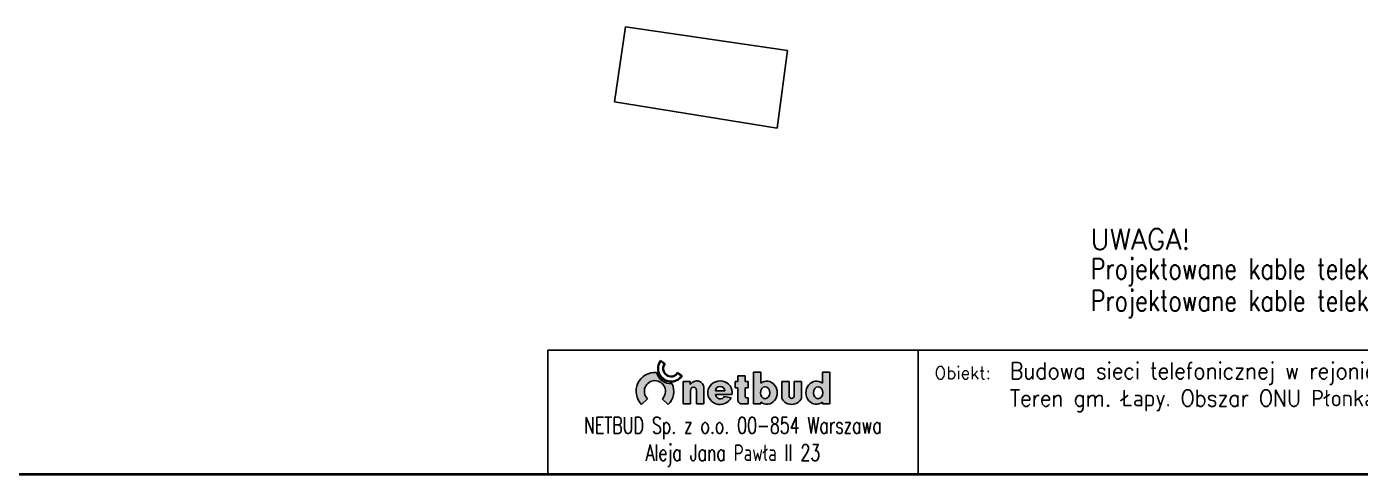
# Model space of a CAD drawing. Header units: millimetres. Extents: x 4848043 to 9699780, y 5827542 to 11659147.
# Drawn here: x 4850342.1 to 4850535.8, y 5827541.9 to 5827606.8 of the extents above; entities that cross this region are included whole.
import ezdxf
from ezdxf.enums import TextEntityAlignment as Align

# ---------------------------------------------------------------- set-up
doc = ezdxf.new("R2010")
doc.units = ezdxf.units.MM
doc.header["$MEASUREMENT"] = 0
doc.linetypes.add('0', pattern=[0])
doc.layers.get('0').update_dxf_attribs({"lineweight": 18})
doc.layers.add('EBUPP_L_3', color=6, linetype='0', lineweight=25)
doc.layers.add('TES złącza projektowane', color=4, linetype='Continuous', lineweight=40)
for name, color, linetype in [('OPIS_KABLA', 30, 'Continuous'), ('RYS tabelki', 7, 'Continuous'), ('RYS tabelki - nr', 30, 'Continuous')]:
    doc.layers.add(name, color=color, linetype=linetype)
doc.styles.add('ROMANS', font='simplex.shx')
doc.styles.add('SIMPLEX', font='simplex.shx', dxfattribs={"width": 0.8, "height": 1.5})

# ---------------------------------------------------------------- blocks, each defined once
blk = doc.blocks.new('TABELKA-NB')
blk.add_hatch(color=7).paths.add_polyline_path([(-171.14, 9.14), (-170.44, 8.43, 0.309602), (-169.95, 10.96, -0.359683), (-171.85, 12.32, 0.701916), (-173.65, 8.42), (-172.95, 9.14, -2.418912)])
h = blk.add_hatch(color=7)
edge = h.paths.add_edge_path()
edge.add_spline(control_points=[(-167.71, 10.08), (-167.71, 10.2), (-167.71, 10.43), (-167.35, 10.57), (-167.02, 10.42), (-167.02, 10.22), (-167.02, 10.15)], knot_values=[0, 0, 0, 0, 0.31784, 0.634784, 0.982228, 1.196696, 1.196696, 1.196696, 1.196696], degree=3, periodic=0)
edge.add_line((-167.02, 10.15), (-167.02, 8.5))
edge.add_line((-167.02, 8.5), (-166.13, 8.5))
edge.add_line((-166.13, 8.5), (-166.13, 10.34))
edge.add_spline(control_points=[(-166.13, 10.34), (-166.13, 10.45), (-166.13, 10.75), (-166.37, 11.1), (-166.8, 11.3), (-167.24, 11.28), (-167.59, 11.07), (-167.72, 10.91), (-167.78, 10.84)], knot_values=[0, 0, 0, 0, 0.342028, 0.881591, 1.168596, 1.742988, 2.104188, 2.361749, 2.361749, 2.361749, 2.361749], degree=3, periodic=0)
edge.add_line((-167.78, 10.84), (-167.78, 11.22))
edge.add_line((-167.78, 11.22), (-168.6, 11.22))
edge.add_line((-168.6, 11.22), (-168.6, 8.5))
edge.add_line((-168.6, 8.5), (-167.71, 8.5))
edge.add_line((-167.71, 8.5), (-167.71, 10.08))
h = blk.add_hatch(color=7)
edge = h.paths.add_edge_path()
edge.add_line((-161.12, 11.22), (-161.12, 11.92))
edge.add_line((-161.12, 11.92), (-162.01, 11.92))
edge.add_line((-162.01, 11.92), (-162.01, 11.22))
edge.add_line((-162.01, 11.22), (-162.33, 11.22))
edge.add_line((-162.33, 11.22), (-162.33, 10.46))
edge.add_line((-162.33, 10.46), (-162.01, 10.46))
edge.add_line((-162.01, 10.46), (-162.01, 9.07))
edge.add_spline(control_points=[(-162.01, 9.07), (-162.01, 9.01), (-161.99, 8.84), (-161.83, 8.55), (-161.58, 8.5), (-161.45, 8.5)], knot_values=[0, 0, 0, 0, 0.176852, 0.524045, 0.890102, 0.890102, 0.890102, 0.890102], degree=3, periodic=0)
edge.add_line((-161.45, 8.5), (-160.74, 8.5))
edge.add_line((-160.74, 8.5), (-160.74, 9.26))
edge.add_line((-160.74, 9.26), (-160.93, 9.26))
edge.add_spline(control_points=[(-160.93, 9.26), (-160.99, 9.26), (-161.11, 9.28), (-161.12, 9.4), (-161.12, 9.45)], knot_values=[0, 0, 0, 0, 0.165739, 0.306069, 0.306069, 0.306069, 0.306069], degree=3, periodic=0)
edge.add_line((-161.12, 9.45), (-161.12, 10.46))
edge.add_line((-161.12, 10.46), (-160.74, 10.46))
edge.add_line((-160.74, 10.46), (-160.74, 11.22))
edge.add_line((-160.74, 11.22), (-161.12, 11.22))
h = blk.add_hatch(color=7)
edge = h.paths.add_edge_path()
edge.add_line((-159.22, 11.01), (-159.22, 12.36))
edge.add_line((-159.22, 12.36), (-160.11, 12.36))
edge.add_line((-160.11, 12.36), (-160.11, 8.5))
edge.add_line((-160.11, 8.5), (-159.22, 8.5))
edge.add_line((-159.22, 8.5), (-159.22, 8.72))
edge.add_ellipse((-158.49, 9.86), major_axis=(0, 1.4), ratio=0.904585, start_angle=144.7572, end_angle=395.2428)
edge = h.paths.add_edge_path(flags=16)
edge.add_ellipse((-158.7, 9.86), major_axis=(0, 0.729), ratio=0.7731, start_angle=0, end_angle=360)
h = blk.add_hatch(color=7)
edge = h.paths.add_edge_path()
edge.add_line((-150.87, 12.36), (-151.75, 12.36))
edge.add_line((-151.75, 12.36), (-151.75, 11.01))
edge.add_ellipse((-152.48, 9.86), major_axis=(0, 1.4), ratio=0.904585, start_angle=-35.2428, end_angle=215.2428)
edge.add_line((-151.75, 8.72), (-151.75, 8.5))
edge.add_line((-151.75, 8.5), (-150.87, 8.5))
edge.add_line((-150.87, 8.5), (-150.87, 12.36))
edge = h.paths.add_edge_path(flags=16)
edge.add_ellipse((-152.28, 9.86), major_axis=(0, 0.729), ratio=0.7731, start_angle=0, end_angle=360, ccw=False)
h = blk.add_hatch(color=7)
edge = h.paths.add_edge_path()
edge.add_arc((-164.12, 9.67), 0.57, 181.1388, 334.3606)
edge.add_line((-163.6, 9.42), (-162.8, 9.26))
edge.add_ellipse((-164.15, 9.86), major_axis=(-1.48, 0), ratio=0.962713, start_angle=172.1509, end_angle=515.4903, ccw=False)
edge.add_line((-162.68, 9.66), (-164.69, 9.66))
h.paths.add_polyline_path([(-163.58, 10.09), (-164.72, 10.09, -0.952849)], flags=16)
h = blk.add_hatch(color=7)
edge = h.paths.add_edge_path()
edge.add_line((-155.8, 11.22), (-156.69, 11.22))
edge.add_line((-156.69, 11.22), (-156.69, 9.39))
edge.add_spline(control_points=[(-156.69, 9.39), (-156.69, 8.88), (-155.49, 8.01), (-154.28, 8.88), (-154.28, 9.39)], knot_values=[0, 0, 0, 0, 1.525958, 3.058911, 3.058911, 3.058911, 3.058911], degree=3, periodic=0)
edge.add_line((-154.28, 9.39), (-154.28, 11.22))
edge.add_line((-154.28, 11.22), (-155.17, 11.22))
edge.add_line((-155.17, 11.22), (-155.17, 9.51))
edge.add_spline(control_points=[(-155.17, 9.51), (-155.17, 9.36), (-155.5, 8.99), (-155.8, 9.36), (-155.8, 9.51)], knot_values=[0, 0, 0, 0, 0.472662, 0.925079, 0.925079, 0.925079, 0.925079], degree=3, periodic=0)
edge.add_line((-155.8, 9.51), (-155.8, 11.22))
for p, q in [((-185, 15), (0, 15)), ((-185, 15), (-185, 0)), ((-140.18, 15), (-140.18, 0)), ((-185, 0), (0, 0))]:
    blk.add_line(p, q)
at = {"color": 7}
for p, q in [((-171.36, 13.77), (-170.79, 13.36)), ((-171.34, 13.66), (-170.91, 13.35)), ((-169.29, 12.3), (-168.72, 11.89)), ((-169.27, 12.18), (-168.83, 11.87)), ((-162.01, 11.92), (-161.12, 11.92)), ((-162.01, 11.92), (-162.01, 11.22)), ((-161.12, 11.92), (-161.12, 11.22)), ((-160.11, 12.36), (-159.22, 12.36)), ((-160.11, 12.36), (-160.11, 8.5)), ((-159.22, 12.36), (-159.22, 11.01)), ((-150.87, 12.36), (-151.75, 12.36)), ((-151.75, 12.36), (-151.75, 11.01)), ((-150.87, 12.36), (-150.87, 8.5)), ((-168.6, 11.22), (-167.78, 11.22)), ((-168.6, 11.22), (-168.6, 8.5)), ((-167.78, 11.22), (-167.78, 10.84)), ((-167.71, 8.5), (-167.71, 10.08)), ((-167.02, 8.5), (-167.02, 10.15)), ((-166.13, 8.5), (-166.13, 10.34)), ((-164.72, 10.09), (-163.58, 10.09)), ((-162.33, 11.22), (-162.33, 10.46)), ((-162.01, 11.22), (-162.33, 11.22)), ((-162.33, 10.46), (-162.01, 10.46)), ((-162.01, 10.46), (-162.01, 9.07)), ((-161.12, 11.22), (-160.74, 11.22)), ((-160.74, 10.46), (-161.12, 10.46)), ((-161.12, 10.46), (-161.12, 9.45)), ((-160.74, 11.22), (-160.74, 10.46)), ((-156.69, 11.22), (-156.69, 9.39)), ((-155.8, 11.22), (-156.69, 11.22)), ((-155.8, 9.51), (-155.8, 11.22)), ((-155.17, 11.22), (-154.28, 11.22)), ((-155.17, 9.51), (-155.17, 11.22)), ((-154.28, 11.22), (-154.28, 9.39)), ((-173.65, 8.42), (-172.95, 9.14)), ((-171.14, 9.14), (-170.44, 8.43)), ((-168.6, 8.5), (-167.71, 8.5)), ((-167.02, 8.5), (-166.13, 8.5)), ((-164.69, 9.66), (-162.68, 9.66)), ((-162.8, 9.26), (-163.6, 9.42)), ((-160.74, 8.5), (-161.45, 8.5)), ((-160.93, 9.26), (-160.74, 9.26)), ((-160.74, 9.26), (-160.74, 8.5)), ((-160.11, 8.5), (-159.22, 8.5)), ((-159.22, 8.5), (-159.22, 8.72)), ((-151.75, 8.5), (-151.75, 8.72)), ((-150.87, 8.5), (-151.75, 8.5))]:
    blk.add_line(p, q, dxfattribs=at)
blk.add_lwpolyline([(-166.13, 10.53), (-166.13, 10.53)], dxfattribs=at)
for centre, radius, start, end in [((-170.08, 12.78), 1.62, 142.4929, 326.7555), ((-170.08, 12.78), 1.54, 145.3604, 323.8879), ((-170.08, 12.78), 1, 145.7526, 323.4957), ((-170.08, 12.78), 0.922, 140.8806, 328.3678), ((-172.04, 10.04), 2.28, 85.039, 225.3015), ((-172.04, 10.04), 1.28, 314.864, 225.0214), ((-170.08, 12.78), 1.83, 194.7484, 273.8795), ((-172.04, 10.04), 2.28, 314.7785, 23.5889), ((-164.15, 10.06), 0.57, 2.7662, 177.2338), ((-164.12, 9.67), 0.57, 181.1388, 334.3606)]:
    blk.add_arc(centre, radius, start, end, dxfattribs=at)
for centre, major_axis, ratio, start_param, end_param in [((-164.15, 9.86), (-1.48, 0), 0.962713, 3.0046, 8.997003), ((-158.49, 9.86), (0, 1.4), 0.904585, 2.52649, 6.898288)]:
    blk.add_ellipse(centre, major_axis=major_axis, ratio=ratio, start_param=start_param, end_param=end_param, dxfattribs=at)
at = {"color": 7, "extrusion": (0, 0, -1)}
blk.add_ellipse((-152.48, 9.86), major_axis=(0, 1.4), ratio=0.904585, start_param=2.52649, end_param=6.898288, dxfattribs=at)
at = {"color": 7}
blk.add_ellipse((-158.7, 9.86), major_axis=(0, 0.729), ratio=0.7731, dxfattribs=at)
at = {"color": 7, "extrusion": (0, 0, -1)}
blk.add_ellipse((-152.28, 9.86), major_axis=(0, 0.729), ratio=0.7731, dxfattribs=at)
at = {"color": 7}
for points in [[(-167.78, 10.84), (-167.6, 11.03), (-167.29, 11.22), (-166.72, 11.25), (-166.46, 11.12), (-166.16, 10.68), (-166.13, 10.34)], [(-167.71, 10.08), (-167.65, 10.39), (-167.36, 10.52), (-167.05, 10.36), (-167.02, 10.15)]]:
    blk.add_spline(points, degree=3, dxfattribs=at)
for points, start_tangent, end_tangent in [([(-162.01, 9.07), (-161.99, 8.89), (-161.81, 8.6), (-161.45, 8.5)], (0, -1), (1, 0)), ([(-160.93, 9.26), (-161.09, 9.31), (-161.12, 9.45)], (-1, 0), (0, 1)), ([(-156.69, 9.39), (-155.49, 8.44), (-154.28, 9.39)], (0, -1), (0, 1)), ([(-155.8, 9.51), (-155.5, 9.18), (-155.17, 9.51)], (0, -1), (0, 1))]:
    blk.add_spline(points, degree=3, dxfattribs=dict(at, start_tangent=start_tangent, end_tangent=end_tangent))
at = {"style": 'ROMANS'}
blk.add_text('Obiekt:', height=1.5, dxfattribs=at).set_placement((-138.18, 11.51))
at = {"style": 'SIMPLEX', "width": 0.7}
for s, p in [('NETBUD Sp. z o.o. 00-854 Warszawa', (-162.59, 4.91)), ('Aleja Jana Pawła II 23', (-162.59, 1.61))]:
    blk.add_text(s, height=2, dxfattribs=at).set_placement(p, align=Align.CENTER)
at = {"style": 'SIMPLEX', "width": 0.9}
for tag, p in [('OBIEKT1', (-129.06, 11.51)), ('OBIEKT2', (-129.06, 8.21)), ('OBIEKT3', (-129.06, 4.91)), ('OBIEKT4', (-129.06, 1.61))]:
    blk.add_attdef(tag, p, '', height=2, dxfattribs=at)
at = {"style": 'SIMPLEX', "width": 0.8}
blk.add_attdef('STADIUM', text='', height=2, dxfattribs=at).set_placement((-2.5, 11.5), align=Align.RIGHT)
at = {"style": 'SIMPLEX'}
for tag, p in [('NR_ARCH', (-2.5, 6.5)), ('SKALA', (-24.69, 1.5))]:
    blk.add_attdef(tag, text='', height=2, dxfattribs=at).set_placement(p, align=Align.RIGHT)
at = {"layer": 'RYS tabelki - nr', "style": 'SIMPLEX'}
blk.add_attdef('RYS', text='', height=2, dxfattribs=at).set_placement((-2.5, 1.5), align=Align.RIGHT)

msp = doc.modelspace()

# ---------------------------------------------------------------- linework, layer by layer
at = {"layer": 'EBUPP_L_3', "linetype": '0'}
for p, q in [((4850427.48, 5827595.9), (4850429.08, 5827606.8)), ((4850429.08, 5827606.8), (4850452.61, 5827603.34)), ((4850452.61, 5827603.34), (4850451.13, 5827592.06)), ((4850451.13, 5827592.06), (4850427.48, 5827595.9))]:
    msp.add_line(p, q, dxfattribs=at)
at = {"layer": 'TES złącza projektowane', "color": 0}
msp.add_line((4849348.27, 5827541.86), (4850639.81, 5827541.86), dxfattribs=at)

# ---------------------------------------------------------------- block references
at = {"layer": 'RYS tabelki'}
ref = msp.add_blockref('TABELKA-NB', (4850639.81, 5827541.86), dxfattribs=dict(at, xscale=1.200000000000001, yscale=1.200000000000001, zscale=1.200000000000001))
ref.add_attrib('OBIEKT1', 'Budowa sieci telefonicznej w rejonie wsi Płonka Kościelna, ', (4850484.94, 5827555.67), dxfattribs={"layer": '0', "height": 2.4, "style": 'SIMPLEX', "width": 0.9})
ref.add_attrib('OBIEKT2', 'Teren gm. Łapy. Obszar ONU Płonka Kozły.', (4850484.94, 5827551.71), dxfattribs={"layer": '0', "height": 2.4, "style": 'SIMPLEX', "width": 0.9})

# ---------------------------------------------------------------- texts
at = {"layer": 'OPIS_KABLA', "style": 'SIMPLEX'}
msp.add_text('UWAGA!', height=3, rotation=359.9998, dxfattribs=at).set_placement((4850496.62, 5827574.49))
at = {"layer": 'OPIS_KABLA', "style": 'SIMPLEX', "width": 0.8}
for s, p in [('Projektowane kable telekomunikacyjne doziemne są typu XzTKMDXpw.', (4850496.65, 5827570.18)), ('Projektowane kable telekomunikacyjne napowietrzne są typu XzTKMXpwn.', (4850496.65, 5827565.55))]:
    msp.add_text(s, height=3, rotation=359.9998, dxfattribs=at).set_placement(p)

doc.saveas('drawing.dxf')
